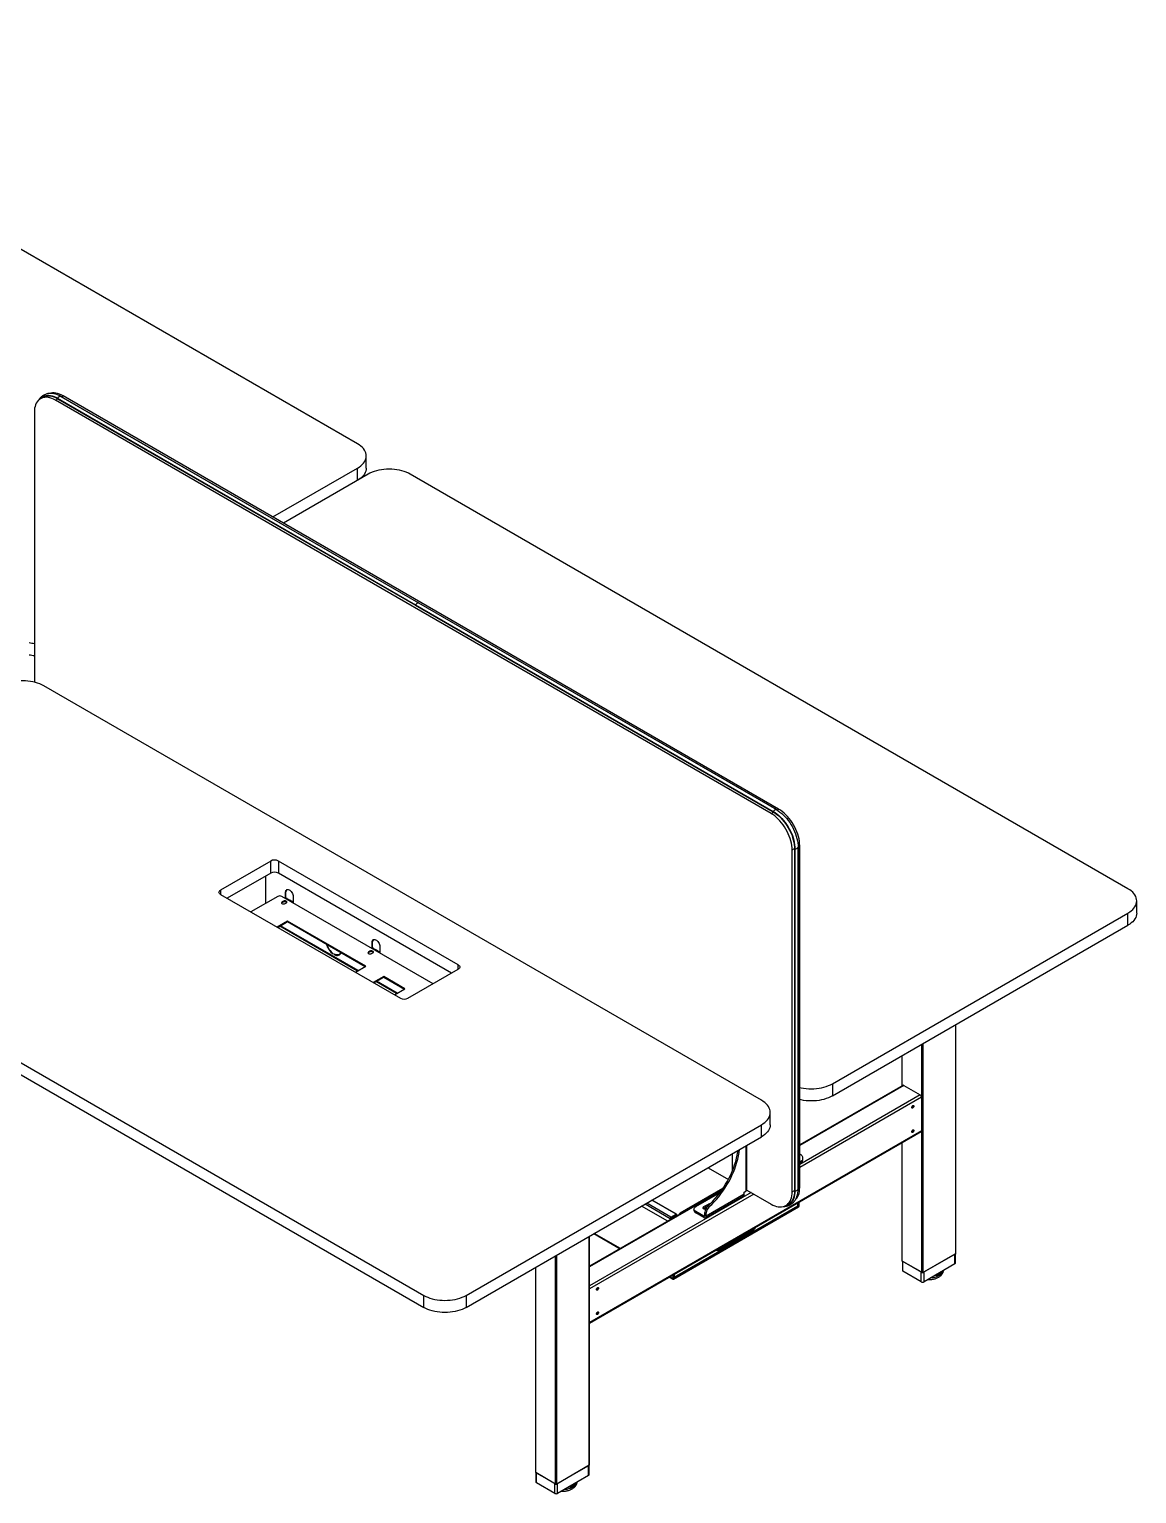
# Model space of a CAD drawing. Header units: millimetres. Extents: x -429 to 10261, y -321 to 5396.
# Drawn here: x 8406 to 10261, y 0 to 2452 of the extents above; entities that cross this region are included whole.
import ezdxf

# ---------------------------------------------------------------- set-up
doc = ezdxf.new("R2010")
doc.units = ezdxf.units.MM
doc.header["$LTSCALE"] = 100

msp = doc.modelspace()

# ---------------------------------------------------------------- linework, layer by layer
at = {"color": 7, "linetype": 'Continuous', "lineweight": -3}
for p, q in [((8955.91, 1758), (7753.83, 2451.95)), ((8429.93, 1836.27), (8424.98, 1833.42)), ((8449.98, 1830.94), (8453.95, 1833.23)), ((9648.52, 1139.04), (8449.98, 1830.94)), ((8453.51, 1833.8), (9052.78, 1487.85)), ((8453.51, 1833.8), (8453.51, 1833.55)), ((8453.51, 1833.55), (9052.78, 1487.6)), ((8453.55, 1833.46), (9052.83, 1487.51)), ((8453.68, 1834.24), (9052.95, 1488.29)), ((8459, 1837.32), (9058.27, 1491.36)), ((9058.34, 1491.34), (8459.06, 1837.29)), ((8460.02, 1836.74), (8462.7, 1838.29)), ((9661.25, 1146.38), (8462.7, 1838.29)), ((8414.62, 1810.52), (8414.62, 1358.84)), ((8814.2, 1635.37), (8955.91, 1717.18)), ((8955.91, 1696.77), (8955.91, 1717.18)), ((8970.56, 1717.18), (8970.56, 1737.59)), ((8973.59, 1706.98), (8831.88, 1625.17)), ((10246.38, 1013.03), (9044.3, 1706.98)), ((9052.78, 1487.85), (9652.06, 1141.89)), ((9052.78, 1487.85), (9052.78, 1487.6)), ((9052.78, 1487.6), (9652.06, 1141.65)), ((9052.83, 1487.51), (9652.1, 1141.56)), ((9052.95, 1488.29), (9652.22, 1142.34)), ((9058.27, 1491.36), (9657.55, 1145.41)), ((9657.61, 1145.39), (9058.34, 1491.34)), ((9632.61, 658.71), (8430.53, 1352.65)), ((9648.52, 1139.04), (9652.55, 1141.36)), ((9652.06, 1141.89), (9652.06, 1141.65)), ((9652.06, 1141.89), (9652.44, 1141.67)), ((9658.54, 1144.82), (9661.25, 1146.38)), ((9683.88, 1077.8), (9687.9, 1080.12)), ((9687.85, 1079.64), (9687.85, 507.24)), ((9688.12, 1079.43), (9687.91, 1079.55)), ((9687.91, 1079.55), (9687.91, 507.16)), ((9688.11, 1080.47), (9688.12, 1079.43)), ((9688.12, 1079.43), (9688.12, 507.04)), ((9688.59, 1079.35), (9688.59, 506.96)), ((9693.9, 1083.58), (9696.61, 1085.15)), ((9693.91, 1082.43), (9693.91, 510.03)), ((9693.92, 510.1), (9693.92, 1082.49)), ((9696.61, 512.75), (9696.61, 1085.15)), ((8810.6, 1059.36), (8726.45, 1010.78)), ((8810.6, 1038.95), (8810.6, 1059.36)), ((9124.56, 885.46), (8823.33, 1059.36)), ((8823.33, 1059.36), (8823.33, 1038.95)), ((9683.88, 505.4), (9683.88, 1077.8)), ((8810.6, 1038.95), (8737.77, 996.9)), ((8801.62, 1033.76), (8801.62, 988.12)), ((8801.9, 1033.93), (8801.9, 988.28)), ((9113.24, 871.58), (8823.33, 1038.95)), ((7864.85, 1026.09), (9066.93, 332.14)), ((7864.85, 1005.68), (9066.93, 311.73)), ((8726.45, 1010.78), (8726.45, 1003.44)), ((8836.06, 1007.51), (8835.49, 1007.18)), ((8835.49, 997.44), (8835.49, 1007.18)), ((8836.06, 997.43), (8836.06, 1007.51)), ((8726.45, 1003.44), (9027.68, 829.54)), ((8822.27, 1000.04), (8777.31, 974.08)), ((9082.54, 853.86), (8829.34, 1000.04)), ((8831.81, 992.08), (8829.69, 990.85)), ((8829.69, 990.04), (8831.81, 991.26)), ((8829.69, 990.04), (8829.69, 990.85)), ((8831.81, 991.26), (8831.81, 992.08)), ((8835.28, 997.34), (8834.64, 996.97)), ((8834.64, 987.99), (8836.76, 989.22)), ((8835.28, 997.34), (8837.05, 996.32)), ((8837.85, 996.4), (8836.08, 997.42)), ((8838.46, 995.51), (8837.05, 996.32)), ((8838.46, 995.51), (8840.58, 994.28)), ((8841.38, 994.36), (8839.26, 995.58)), ((8842, 993.46), (8840.58, 994.28)), ((8842, 993.46), (8844.12, 992.24)), ((8844.92, 992.32), (8842.8, 993.54)), ((8845.53, 991.42), (8844.12, 992.24)), ((8845.53, 991.42), (8847.3, 990.4)), ((8848.1, 990.48), (8846.33, 991.5)), ((8846.66, 990.04), (8847.3, 990.4)), ((8847.23, 989.71), (8847.3, 989.75)), ((8847.3, 989.75), (8847.3, 990.4)), ((8847.3, 989.75), (8847.87, 989.42)), ((8847.87, 989.42), (8848.22, 989.63)), ((8848.22, 989.22), (8847.87, 989.42)), ((8848.22, 999.83), (8848.22, 989.22)), ((10261.03, 972.2), (10261.03, 992.62)), ((8838.86, 958.62), (8821.47, 948.58)), ((8822.18, 948.18), (8838.86, 957.8)), ((8969.67, 883.1), (8838.86, 958.62)), ((8838.86, 957.8), (8838.86, 958.62)), ((8838.86, 957.8), (8968.96, 882.69)), ((9751.41, 686.47), (10246.38, 972.21)), ((10246.38, 951.79), (10246.38, 972.21)), ((8955.95, 875.18), (8825.84, 950.29)), ((8957.08, 875.83), (8826.97, 950.94)), ((9751.41, 666.05), (10246.38, 951.79)), ((8976.77, 908.39), (8974.65, 907.17)), ((8974.65, 906.35), (8976.77, 907.58)), ((8976.77, 907.58), (8976.77, 908.39)), ((8980.24, 913.66), (8979.6, 913.29)), ((8980.24, 913.66), (8982, 912.64)), ((8981.01, 923.83), (8980.45, 923.5)), ((8980.45, 913.76), (8980.45, 923.5)), ((8981.01, 913.75), (8981.01, 923.83)), ((8982.8, 912.72), (8981.04, 913.74)), ((8983.42, 911.82), (8982, 912.64)), ((8983.42, 911.82), (8985.54, 910.6)), ((8986.34, 910.68), (8984.22, 911.9)), ((8986.95, 909.78), (8985.54, 910.6)), ((8986.95, 909.78), (8989.07, 908.56)), ((8989.87, 908.64), (8987.75, 909.86)), ((8990.49, 907.74), (8989.07, 908.56)), ((8990.49, 907.74), (8992.26, 906.72)), ((8993.06, 906.8), (8991.29, 907.82)), ((8993.18, 916.15), (8993.18, 905.54)), ((8915.39, 903.51), (8915.39, 904.33)), ((8916.81, 903.51), (8916.81, 902.69)), ((8916.81, 902.69), (8917.37, 903.02)), ((8917.37, 903.24), (8917.37, 903.02)), ((8924.74, 902.82), (8925.74, 902.24)), ((8925.1, 903.01), (8925.67, 903.33)), ((8952.29, 873.07), (8969.67, 883.1)), ((8974.65, 906.35), (8974.65, 907.17)), ((8979.6, 904.31), (8981.72, 905.54)), ((8991.62, 906.35), (8992.26, 906.72)), ((8992.19, 906.03), (8992.26, 906.07)), ((8992.26, 906.07), (8992.26, 906.72)), ((8992.26, 906.07), (8992.82, 905.74)), ((8992.82, 905.74), (8993.18, 905.95)), ((8993.18, 905.54), (8992.82, 905.74)), ((9124.56, 878.12), (9124.56, 885.46)), ((8999.72, 865.75), (8982.34, 855.72)), ((8983.05, 855.31), (8999.72, 864.94)), ((9035.08, 845.34), (8999.72, 865.75)), ((8999.72, 864.94), (8999.72, 865.75)), ((8999.72, 864.94), (9034.37, 844.93)), ((9040.41, 829.54), (9124.56, 878.12)), ((9021.35, 837.42), (8986.71, 857.42)), ((9022.49, 838.07), (8987.84, 858.07)), ((9017.69, 835.31), (9035.08, 845.34)), ((9957.88, 401.87), (9957.88, 785.25)), ((9958.32, 402.48), (9958.32, 785.5)), ((9901.31, 370.44), (9901.31, 752.59)), ((9903.43, 370.44), (9903.43, 753.82)), ((9867.64, 733.15), (9867.64, 682.71)), ((9868.08, 682.96), (9868.08, 733.41)), ((9869.41, 683.73), (9696.61, 583.97)), ((9870.91, 683.58), (9696.61, 582.96)), ((9898.48, 667.66), (9696.61, 551.12)), ((9900.61, 663.98), (9696.61, 546.22)), ((9751.41, 686.47), (9751.41, 666.05)), ((9870.91, 683.58), (9898.48, 667.66)), ((9900.61, 663.98), (9900.61, 607.64)), ((9647.26, 617.88), (9647.26, 638.3)), ((9885.58, 649.18), (9885.54, 649.46)), ((9137.64, 332.14), (9632.61, 617.89)), ((9632.61, 597.47), (9632.61, 617.89)), ((9137.64, 311.73), (9632.61, 597.47)), ((9900.61, 607.64), (9344.55, 286.64)), ((9344.55, 285.62), (9899.98, 606.27)), ((9885.58, 608.36), (9885.54, 608.63)), ((9583.82, 540.68), (9583.82, 569.31)), ((9606.45, 582.37), (9606.45, 506.42)), ((9608.21, 508.87), (9608.21, 583.38)), ((9699.13, 567.44), (9697.01, 568.66)), ((9867.64, 587.6), (9867.64, 390.23)), ((9868.08, 389.62), (9868.08, 587.85)), ((9543.14, 545.82), (9577.04, 526.25)), ((9701.2, 557.85), (9696.61, 555.2)), ((9696.61, 553.17), (9699.96, 555.1)), ((9701.2, 562.86), (9701.2, 557.85)), ((9566.51, 508.87), (9344.55, 380.73)), ((9565.32, 507.17), (9344.55, 379.72)), ((9615.29, 504.17), (9344.55, 347.88)), ((9619.53, 501.72), (9344.55, 342.98)), ((9489.42, 467.84), (9448.74, 491.33)), ((9490.42, 467.94), (9449.33, 491.66)), ((9567.84, 510.83), (9496.35, 469.56)), ((9566.75, 509.22), (9497.2, 469.07)), ((9522.3, 480.7), (9563.29, 504.36)), ((9538.74, 462.03), (9602.38, 498.77)), ((9603.62, 501.52), (9539.98, 464.78)), ((9603.62, 504.79), (9606.45, 506.42)), ((9603.62, 501.52), (9603.62, 504.79)), ((9608.13, 508.31), (9648.52, 484.99)), ((9683.88, 505.4), (9687.85, 507.7)), ((9688.12, 507.04), (9687.91, 507.16)), ((9693.92, 511.2), (9696.61, 512.75)), ((9475.46, 456.31), (9431.77, 481.53)), ((9479.52, 460.49), (9437.43, 484.8)), ((9480.94, 462.94), (9440.26, 486.43)), ((9480.94, 462.94), (9489.42, 467.84)), ((9480.94, 462.13), (9489.42, 467.02)), ((9485.18, 360.06), (9694.48, 480.89)), ((9485.18, 359.24), (9694.48, 480.07)), ((9485.66, 361.49), (9693.01, 481.18)), ((9486.52, 362.79), (9693.14, 482.07)), ((9490.31, 464.88), (9488.01, 466.21)), ((9490.9, 465.22), (9488.59, 466.55)), ((9489.42, 467.02), (9489.42, 467.84)), ((9490.13, 466.62), (9489.42, 467.02)), ((9490.84, 467.02), (9490.13, 466.62)), ((9490.13, 466.62), (9490.13, 465.66)), ((9490.84, 467.02), (9490.84, 465.25)), ((9496.35, 469.56), (9497.2, 469.07)), ((9519.37, 476.62), (9519.37, 474.17)), ((9535.74, 464.78), (9522.3, 472.54)), ((9522.3, 470.09), (9522.3, 472.54)), ((9535.74, 462.33), (9522.3, 470.09)), ((9535.74, 464.78), (9537.86, 466.01)), ((9536.09, 480.7), (9543.52, 484.99)), ((9536.09, 478.25), (9543.52, 482.54)), ((9536.09, 478.25), (9536.09, 480.7)), ((9537.86, 471.01), (9539.98, 469.79)), ((9537.86, 466.01), (9537.86, 471.01)), ((9537.86, 466.01), (9539.98, 464.78)), ((9539.98, 464.78), (9539.98, 469.79)), ((9545.14, 480.63), (9543.02, 481.85)), ((9543.52, 482.54), (9543.52, 484.99)), ((9543.52, 482.54), (9544.07, 482.81)), ((9673.52, 482.51), (9678.47, 485.37)), ((9693.14, 482.07), (9693.14, 486.86)), ((9694.48, 480.89), (9693.19, 481.63)), ((9693.84, 482.63), (9693.84, 487.27)), ((9695.19, 482.11), (9693.84, 482.89)), ((9694.48, 480.07), (9694.48, 480.89)), ((9695.19, 482.11), (9695.19, 488.04)), ((9695.19, 482.11), (9695.9, 482.52)), ((9695.9, 482.52), (9695.9, 488.45)), ((9480.23, 460.9), (9479.52, 460.49)), ((9479.52, 458.65), (9479.52, 460.49)), ((9480.23, 459.06), (9480.23, 460.9)), ((9481.83, 459.98), (9480.23, 460.9)), ((9480.94, 462.94), (9480.94, 462.13)), ((9484.66, 461.61), (9482.35, 462.94)), ((9535.74, 464.78), (9535.74, 462.33)), ((9618.12, 441.7), (9607.86, 435.78)), ((9344.11, 47.55), (9344.11, 430.93)), ((9344.55, 48.16), (9344.55, 431.18)), ((9351.97, 435.46), (9395.67, 410.24)), ((9396.25, 410.58), (9352.56, 435.8)), ((9607.16, 435.37), (9572.51, 415.37)), ((9572.51, 414.55), (9607.16, 434.56)), ((9606.45, 434.96), (9607.16, 434.56)), ((9607.16, 434.56), (9607.16, 435.37)), ((9607.86, 434.96), (9618.12, 440.88)), ((9607.86, 435.78), (9607.86, 434.96)), ((9617.41, 441.29), (9618.12, 440.88)), ((9287.54, 16.12), (9287.54, 398.27)), ((9289.67, 16.12), (9289.67, 399.49)), ((9560.8, 408.66), (9561.55, 408.23)), ((9571.8, 414.96), (9561.55, 409.04)), ((9561.55, 408.23), (9571.8, 414.15)), ((9571.09, 414.55), (9571.8, 414.15)), ((9571.8, 414.15), (9571.8, 414.96)), ((9572.51, 415.37), (9572.51, 414.55)), ((9957.88, 401.87), (9903.43, 370.44)), ((9956.47, 401.05), (9904.85, 371.25)), ((9956.47, 384.72), (9956.47, 401.05)), ((9957.49, 386.15), (9957.49, 401.64)), ((9253.87, 378.83), (9253.87, 35.91)), ((9254.31, 35.3), (9254.31, 379.08)), ((9901.31, 370.44), (9868.08, 389.62)), ((9868.47, 389.4), (9868.47, 373.9)), ((9899.9, 371.25), (9869.49, 388.81)), ((9869.49, 372.48), (9869.49, 388.81)), ((9899.9, 354.92), (9869.49, 372.48)), ((9899.9, 354.92), (9899.9, 371.25)), ((9956.47, 384.72), (9904.85, 354.92)), ((9904.85, 354.92), (9904.85, 371.25)), ((9478.04, 362.69), (9484.18, 359.14)), ((9483.77, 360.06), (9478.63, 363.02)), ((9483.77, 365.99), (9483.77, 360.06)), ((9483.77, 360.06), (9484.47, 360.47)), ((9484.47, 366.4), (9484.47, 360.47)), ((9485.18, 360.06), (9484.47, 360.47)), ((9485.18, 360.06), (9485.18, 359.24)), ((9486.52, 367.58), (9486.52, 362.79)), ((9066.93, 311.73), (9066.93, 332.14)), ((9137.64, 332.14), (9137.64, 311.73)), ((9287.54, 16.12), (9254.31, 35.3)), ((9254.7, 35.08), (9254.7, 19.58)), ((9286.13, 16.93), (9255.72, 34.48)), ((9255.72, 18.15), (9255.72, 34.48)), ((9344.11, 47.55), (9289.67, 16.12)), ((9342.7, 46.73), (9291.08, 16.93)), ((9342.7, 30.4), (9291.08, 0.6)), ((9342.7, 30.4), (9342.7, 46.73)), ((9343.72, 31.83), (9343.72, 47.32)), ((9286.13, 0.6), (9255.72, 18.15)), ((9286.13, 0.6), (9286.13, 16.93)), ((9291.08, 0.6), (9291.08, 16.93))]:
    msp.add_line(p, q, dxfattribs=at)
at = {"color": 7, "linetype": 'Continuous', "lineweight": -3, "flags": 128}
for points in [[(8429.95, 1837.77), (8431.34, 1838.28), (8433.79, 1838.89), (8436.37, 1839.17), (8439.07, 1839.14), (8441.87, 1838.78), (8444.75, 1838.11), (8447.69, 1837.12), (8450.68, 1835.83), (8453.68, 1834.24)], [(8462.7, 1838.29), (8459.62, 1839.91), (8456.56, 1841.21), (8453.55, 1842.18), (8450.61, 1842.81), (8447.76, 1843.09), (8445.03, 1843.02), (8442.43, 1842.61), (8441.52, 1842.38)], [(8449.98, 1830.94), (8446.89, 1832.57), (8443.84, 1833.87), (8440.83, 1834.83), (8437.88, 1835.46), (8435.03, 1835.74), (8432.3, 1835.68), (8429.7, 1835.26), (8427.25, 1834.51), (8424.98, 1833.42), (8422.89, 1831.99), (8421.01, 1830.25), (8419.36, 1828.2), (8417.93, 1825.87), (8416.75, 1823.26), (8415.83, 1820.4), (8415.16, 1817.3), (8414.76, 1814.01), (8414.62, 1810.52)], [(8423.24, 1832.26), (8423.97, 1833.09), (8425.89, 1834.87), (8428.01, 1836.32), (8430.33, 1837.44), (8432.83, 1838.21), (8435.48, 1838.63), (8438.27, 1838.7), (8441.18, 1838.41), (8444.18, 1837.77), (8447.25, 1836.78), (8450.37, 1835.46), (8453.51, 1833.8)], [(8424.26, 1832.98), (8426.05, 1834.62), (8428.16, 1836.06), (8430.47, 1837.17), (8432.95, 1837.94), (8435.59, 1838.36), (8438.36, 1838.42), (8441.25, 1838.14), (8444.23, 1837.5), (8447.29, 1836.52), (8450.39, 1835.2), (8453.51, 1833.55)], [(8426.65, 1834.38), (8428.26, 1835.84), (8428.49, 1836.02)], [(8427.95, 1835.13), (8428.64, 1835.72), (8430.45, 1836.98)], [(8429.93, 1836.27), (8432.2, 1837.37), (8434.64, 1838.12)], [(8459.06, 1837.29), (8459.04, 1837.31), (8459, 1837.32)], [(8955.91, 1717.18), (8958.86, 1719.04), (8961.51, 1721.03), (8963.86, 1723.16), (8965.87, 1725.39), (8967.54, 1727.72), (8968.85, 1730.12), (8969.8, 1732.58), (8970.37, 1735.07), (8970.56, 1737.59), (8970.37, 1740.11), (8969.8, 1742.6), (8968.85, 1745.06), (8967.54, 1747.46), (8965.87, 1749.79), (8963.86, 1752.02), (8961.51, 1754.15), (8958.86, 1756.14), (8955.91, 1758)], [(8970.56, 1717.18), (8970.37, 1714.66), (8969.8, 1712.16), (8968.85, 1709.71), (8967.54, 1707.3), (8965.87, 1704.98), (8963.86, 1702.74), (8961.51, 1700.62), (8958.86, 1698.62), (8956.36, 1697.03)], [(9044.3, 1706.98), (9041.08, 1708.68), (9037.62, 1710.21), (9033.94, 1711.56), (9030.07, 1712.73), (9026.05, 1713.69), (9021.89, 1714.45), (9017.63, 1714.99), (9013.3, 1715.32), (9008.94, 1715.43), (9004.59, 1715.32), (9000.26, 1714.99), (8996, 1714.45), (8991.84, 1713.69), (8987.81, 1712.73), (8983.94, 1711.56), (8980.27, 1710.21), (8976.8, 1708.68), (8973.59, 1706.98)], [(9058.34, 1491.34), (9058.31, 1491.35), (9058.27, 1491.36)], [(8430.53, 1352.65), (8427.31, 1354.36), (8423.85, 1355.89), (8420.18, 1357.24), (8416.31, 1358.4), (8412.28, 1359.37), (8408.12, 1360.12), (8403.86, 1360.67), (8399.53, 1361), (8395.18, 1361.11), (8390.82, 1361), (8386.49, 1360.67), (8382.23, 1360.12), (8378.07, 1359.37), (8374.04, 1358.4), (8370.18, 1357.24), (8366.5, 1355.89), (8363.04, 1354.36), (8359.82, 1352.65)], [(9683.88, 1077.8), (9683.74, 1081.43), (9683.34, 1085.2), (9682.67, 1089.06), (9681.75, 1092.99), (9680.56, 1096.96), (9679.14, 1100.95), (9677.48, 1104.91), (9675.61, 1108.82), (9673.52, 1112.65), (9671.25, 1116.36), (9668.8, 1119.95), (9666.2, 1123.36), (9663.46, 1126.58), (9660.61, 1129.59), (9657.67, 1132.36), (9654.66, 1134.87), (9651.6, 1137.1), (9648.52, 1139.04)], [(9652.06, 1141.65), (9655.18, 1139.69), (9658.28, 1137.43), (9661.34, 1134.88), (9664.32, 1132.07), (9667.21, 1129.02), (9669.98, 1125.75), (9672.62, 1122.29), (9675.1, 1118.66), (9677.41, 1114.89), (9679.52, 1111.01), (9681.42, 1107.04), (9683.1, 1103.03), (9684.55, 1098.99), (9685.75, 1094.96), (9686.69, 1090.97), (9687.36, 1087.06), (9687.77, 1083.24), (9687.91, 1079.55)], [(9652.22, 1142.34), (9655.23, 1140.46), (9658.21, 1138.31), (9661.15, 1135.9), (9664.03, 1133.24), (9666.83, 1130.37), (9669.53, 1127.28), (9672.11, 1124.02), (9674.56, 1120.59), (9676.85, 1117.02), (9678.98, 1113.34), (9680.92, 1109.57), (9682.67, 1105.74), (9684.2, 1101.87), (9685.52, 1097.99), (9686.62, 1094.13), (9687.47, 1090.3), (9688.09, 1086.55), (9688.46, 1082.89), (9688.59, 1079.35)], [(9652.44, 1141.67), (9655.2, 1139.92), (9658.32, 1137.65), (9661.39, 1135.09), (9664.39, 1132.26), (9667.3, 1129.19), (9670.09, 1125.9), (9672.74, 1122.42), (9675.24, 1118.77), (9677.56, 1114.98), (9679.68, 1111.07), (9681.6, 1107.08), (9683.29, 1103.04), (9684.74, 1098.98), (9685.95, 1094.93), (9686.89, 1090.92), (9687.57, 1086.98), (9687.98, 1083.14), (9688.11, 1080.47)], [(9657.55, 1145.41), (9660.55, 1143.53), (9663.53, 1141.38), (9666.47, 1138.97), (9669.35, 1136.32), (9672.15, 1133.44), (9674.85, 1130.36), (9677.44, 1127.09), (9679.88, 1123.66), (9682.18, 1120.09), (9684.3, 1116.41), (9686.24, 1112.64), (9687.99, 1108.81), (9689.53, 1104.94), (9690.85, 1101.06), (9691.94, 1097.2), (9692.8, 1093.38), (9693.41, 1089.62), (9693.79, 1085.97), (9693.91, 1082.43)], [(9657.61, 1145.39), (9657.58, 1145.4), (9657.55, 1145.41)], [(9696.61, 1085.15), (9696.47, 1088.78), (9696.07, 1092.55), (9695.4, 1096.41), (9694.47, 1100.34), (9693.29, 1104.31), (9691.87, 1108.29), (9690.21, 1112.25), (9688.33, 1116.16), (9686.25, 1119.99), (9683.98, 1123.71), (9681.53, 1127.29), (9678.93, 1130.71), (9676.19, 1133.93), (9673.34, 1136.94), (9670.4, 1139.71), (9667.39, 1142.22), (9664.33, 1144.45), (9661.25, 1146.38)], [(9693.92, 1082.49), (9693.92, 1082.46), (9693.91, 1082.43)], [(8726.45, 1003.44), (8725.34, 1004.22), (8724.5, 1005.12), (8723.99, 1006.1), (8723.82, 1007.11), (8723.99, 1008.12), (8724.5, 1009.1), (8725.34, 1010), (8726.45, 1010.78)], [(8835.49, 1007.18), (8835.63, 1008.63), (8836.04, 1009.85), (8836.71, 1010.8), (8837.6, 1011.43), (8838.67, 1011.71), (8839.89, 1011.63), (8841.19, 1011.2), (8842.52, 1010.43), (8843.82, 1009.36), (8845.04, 1008.03), (8846.11, 1006.51), (8847, 1004.85), (8847.67, 1003.14), (8848.08, 1001.44), (8848.22, 999.83)], [(10246.38, 972.21), (10249.33, 974.06), (10251.98, 976.06), (10254.33, 978.19), (10256.34, 980.42), (10258.01, 982.75), (10259.32, 985.15), (10260.27, 987.61), (10260.84, 990.1), (10261.03, 992.62), (10260.84, 995.13), (10260.27, 997.63), (10259.32, 1000.09), (10258.01, 1002.49), (10256.34, 1004.82), (10254.33, 1007.05), (10251.98, 1009.17), (10249.33, 1011.17), (10246.38, 1013.03)], [(8829.69, 990.85), (8829, 990.28), (8828.68, 989.6), (8828.79, 988.9), (8829.3, 988.26), (8830.16, 987.77), (8831.26, 987.47), (8832.47, 987.41), (8833.65, 987.59), (8834.64, 987.99)], [(8828.74, 989.01), (8829, 989.46), (8829.69, 990.04)], [(8836.76, 989.22), (8837.46, 989.79), (8837.78, 990.47), (8837.67, 991.17), (8837.16, 991.81), (8836.3, 992.3), (8835.19, 992.6), (8833.98, 992.66), (8832.81, 992.48), (8831.81, 992.08)], [(8831.81, 991.26), (8832.81, 991.66), (8833.98, 991.84), (8835.19, 991.78), (8836.3, 991.49), (8837.16, 990.99), (8837.67, 990.35), (8837.72, 990.24)], [(8836.62, 991.18), (8835.58, 991.63), (8834.86, 991.82)], [(8837.71, 990.21), (8837.41, 990.58), (8836.62, 991.18)], [(8837.49, 989.84), (8837.41, 989.92), (8836.62, 990.53)], [(10261.03, 972.2), (10260.84, 969.69), (10260.27, 967.19), (10259.32, 964.73), (10258.01, 962.33), (10256.34, 960.01), (10254.33, 957.77), (10251.98, 955.65), (10249.33, 953.65), (10246.38, 951.79)], [(8981.72, 905.54), (8982.42, 906.11), (8982.73, 906.79), (8982.63, 907.49), (8982.11, 908.12), (8981.25, 908.62), (8980.15, 908.92), (8978.94, 908.98), (8977.77, 908.8), (8976.77, 908.39)], [(8976.77, 907.58), (8977.77, 907.98), (8978.94, 908.16), (8980.15, 908.1), (8981.25, 907.8), (8982.11, 907.31), (8982.63, 906.67), (8982.67, 906.56)], [(8981.58, 907.5), (8980.54, 907.95), (8979.82, 908.14)], [(8980.45, 923.5), (8980.59, 924.95), (8981, 926.17), (8981.66, 927.12), (8982.55, 927.75), (8983.63, 928.03), (8984.85, 927.95), (8986.15, 927.52), (8987.48, 926.75), (8988.78, 925.68), (8989.99, 924.35), (8991.07, 922.83), (8991.96, 921.17), (8992.63, 919.46), (8993.04, 917.76), (8993.18, 916.15)], [(8982.66, 906.53), (8982.37, 906.9), (8981.58, 907.5)], [(8912.53, 906.55), (8914.01, 905.25), (8915.39, 904.21)], [(8927.94, 906.37), (8927.31, 905.16), (8926.31, 903.93), (8925.1, 903.01), (8923.7, 902.42), (8922.13, 902.17), (8920.44, 902.27), (8918.65, 902.72), (8916.81, 903.51)], [(8916.81, 902.69), (8918.76, 901.85), (8920.65, 901.37), (8922.45, 901.26), (8924.11, 901.52), (8925.6, 902.14), (8926.89, 903.12), (8927.94, 904.43), (8928.7, 905.94)], [(8974.65, 907.17), (8973.95, 906.6), (8973.64, 905.92), (8973.74, 905.22), (8974.26, 904.58), (8975.12, 904.09), (8976.22, 903.79), (8977.43, 903.73), (8978.6, 903.91), (8979.6, 904.31)], [(8973.7, 905.33), (8973.95, 905.78), (8974.65, 906.35)], [(8982.45, 906.15), (8982.37, 906.24), (8981.58, 906.84)], [(9124.56, 885.46), (9125.68, 884.68), (9126.51, 883.78), (9127.02, 882.8), (9127.19, 881.79), (9127.02, 880.78), (9126.51, 879.8), (9125.68, 878.9), (9124.56, 878.12)], [(9696.61, 680.28), (9698.95, 679.75), (9703.11, 678.99), (9707.37, 678.45), (9711.69, 678.12), (9716.05, 678.01), (9720.41, 678.12), (9724.73, 678.45), (9728.99, 678.99), (9733.15, 679.75), (9737.18, 680.72), (9741.05, 681.88), (9744.73, 683.23), (9748.19, 684.76), (9751.41, 686.47)], [(9751.41, 666.05), (9748.19, 664.35), (9744.73, 662.82), (9741.05, 661.46), (9737.18, 660.3), (9733.15, 659.34), (9728.99, 658.58), (9724.73, 658.04), (9720.41, 657.71), (9716.05, 657.6), (9711.69, 657.71), (9707.37, 658.04), (9703.11, 658.58), (9698.95, 659.34), (9696.61, 659.87)], [(9632.61, 617.89), (9635.56, 619.74), (9638.21, 621.74), (9640.56, 623.86), (9642.57, 626.1), (9644.24, 628.42), (9645.55, 630.83), (9646.5, 633.28), (9647.07, 635.78), (9647.26, 638.3), (9647.07, 640.81), (9646.5, 643.31), (9645.55, 645.77), (9644.24, 648.17), (9642.57, 650.5), (9640.56, 652.73), (9638.21, 654.85), (9635.56, 656.85), (9632.61, 658.71)], [(9884.34, 646.84), (9884.48, 647.7), (9884.86, 648.58), (9885.43, 649.35), (9886.11, 649.9), (9886.79, 650.13), (9887.36, 650.02), (9887.74, 649.58), (9887.88, 648.88), (9887.74, 648.02), (9887.36, 647.14), (9886.79, 646.36), (9886.11, 645.82), (9885.43, 645.58), (9884.86, 645.69), (9884.48, 646.13), (9884.34, 646.84)], [(9647.26, 617.88), (9647.07, 615.37), (9646.5, 612.87), (9645.55, 610.41), (9644.24, 608.01), (9642.57, 605.68), (9640.56, 603.45), (9638.21, 601.33), (9635.56, 599.33), (9632.61, 597.47)], [(9884.34, 606.01), (9884.48, 606.87), (9884.86, 607.75), (9885.43, 608.53), (9886.11, 609.07), (9886.79, 609.31), (9887.36, 609.2), (9887.74, 608.75), (9887.88, 608.05), (9887.74, 607.19), (9887.36, 606.31), (9886.79, 605.54), (9886.11, 604.99), (9885.43, 604.75), (9884.86, 604.87), (9884.48, 605.31), (9884.34, 606.01)], [(9543.02, 481.85), (9547.1, 485.68), (9551.09, 489.75), (9554.98, 494.03), (9558.76, 498.51), (9562.41, 503.18), (9565.92, 508.02), (9569.28, 513.01), (9572.47, 518.14), (9575.49, 523.37), (9578.32, 528.71), (9580.94, 534.12), (9583.36, 539.58), (9585.56, 545.08), (9587.54, 550.6), (9589.29, 556.11), (9590.79, 561.6), (9592.05, 567.04), (9593.06, 572.42), (9593.44, 574.86)], [(9545.14, 480.63), (9549.22, 484.46), (9553.21, 488.52), (9557.1, 492.8), (9560.88, 497.29), (9564.53, 501.96), (9568.05, 506.8), (9571.4, 511.79), (9574.6, 516.91), (9577.61, 522.15), (9580.44, 527.48), (9583.06, 532.89), (9585.48, 538.36), (9587.69, 543.86), (9589.66, 549.37), (9591.41, 554.88), (9592.91, 560.37), (9594.17, 565.82), (9595.18, 571.19), (9595.92, 576.29)], [(9697.01, 568.66), (9696.88, 568.73), (9696.61, 568.86)], [(9696.61, 567.85), (9697.12, 567.9), (9698.11, 567.82), (9699, 567.5), (9699.77, 566.96), (9700.38, 566.2), (9700.83, 565.25), (9701.11, 564.12), (9701.2, 562.86)], [(9648.52, 484.99), (9651.6, 483.36), (9654.66, 482.06), (9657.67, 481.1), (9660.61, 480.47), (9663.46, 480.19), (9666.2, 480.25), (9668.8, 480.66), (9671.25, 481.42), (9673.52, 482.51), (9675.61, 483.94), (9677.48, 485.68), (9679.14, 487.72), (9680.56, 490.06), (9681.75, 492.67), (9682.67, 495.53), (9683.34, 498.62), (9683.74, 501.92), (9683.88, 505.4)], [(9688.12, 507.04), (9687.98, 503.49), (9687.57, 500.12), (9686.89, 496.97), (9685.95, 494.05), (9684.74, 491.39), (9683.29, 489), (9681.6, 486.92), (9679.68, 485.14), (9677.56, 483.69), (9675.24, 482.57), (9672.74, 481.8), (9671.65, 481.58)], [(9687.91, 507.16), (9687.77, 503.63), (9687.36, 500.28), (9686.69, 497.15), (9685.75, 494.25), (9684.55, 491.6), (9683.1, 489.23), (9681.42, 487.16), (9679.52, 485.39), (9677.41, 483.95), (9675.1, 482.84), (9672.78, 482.11)], [(9687.92, 507.33), (9687.78, 503.81), (9687.37, 500.48), (9686.7, 497.36), (9685.76, 494.47), (9684.57, 491.83), (9683.13, 489.47), (9681.46, 487.4), (9679.56, 485.64), (9677.46, 484.21), (9675.16, 483.1), (9673.66, 482.59)], [(9688.59, 506.96), (9688.46, 503.56), (9688.09, 500.33), (9687.47, 497.29), (9686.62, 494.46), (9685.52, 491.86), (9684.2, 489.5), (9682.67, 487.41), (9680.95, 485.62)], [(9689.76, 492.55), (9690.21, 493.02), (9691.87, 495.07), (9693.29, 497.41), (9694.47, 500.02), (9695.4, 502.88), (9696.07, 505.97), (9696.47, 509.27), (9696.61, 512.75)], [(9693.92, 510.1), (9693.92, 510.07), (9693.91, 510.03)], [(9497.2, 469.07), (9496.51, 468.59), (9496.08, 468.21)], [(9522.3, 472.54), (9521.06, 473.41), (9520.14, 474.41), (9519.57, 475.49), (9519.37, 476.62), (9519.57, 477.74), (9520.14, 478.83), (9521.06, 479.83), (9522.3, 480.7)], [(9538.97, 476.03), (9537.79, 476.19), (9536.6, 476.57), (9535.65, 477.12), (9535, 477.8), (9534.71, 478.57), (9534.81, 479.34), (9535.28, 480.08), (9536.09, 480.7)], [(9535.2, 477.54), (9535.28, 477.63), (9536.09, 478.25)], [(9677.53, 484.25), (9677.26, 484.14), (9675.19, 483.47)], [(9679.34, 485.47), (9677.35, 484.54), (9676.49, 484.23)], [(9682.43, 488.53), (9680.56, 486.79), (9678.47, 485.37), (9678.47, 485.37)], [(9937.35, 373.69), (9937.08, 372.58), (9936.37, 370.92), (9935.32, 369.32), (9933.95, 367.81), (9932.27, 366.41), (9930.3, 365.13), (9928.09, 363.99), (9925.65, 363.02), (9923.04, 362.23), (9920.27, 361.62), (9917.4, 361.22), (9915.48, 361.06)], [(9936.16, 373), (9935.32, 371.77), (9933.95, 370.26), (9932.27, 368.85), (9930.3, 367.58), (9928.09, 366.44), (9925.65, 365.47), (9923.04, 364.68), (9920.91, 364.2)], [(9356.13, 341.91), (9356.27, 342.77), (9356.65, 343.65), (9357.22, 344.42), (9357.9, 344.97), (9358.58, 345.21), (9359.15, 345.09), (9359.53, 344.65), (9359.67, 343.95), (9359.53, 343.09), (9359.15, 342.21), (9358.58, 341.43), (9357.9, 340.89), (9357.22, 340.65), (9356.65, 340.76), (9356.27, 341.21), (9356.13, 341.91)], [(9066.93, 332.14), (9070.14, 330.44), (9073.6, 328.91), (9077.28, 327.56), (9081.15, 326.39), (9085.18, 325.43), (9089.34, 324.67), (9093.6, 324.13), (9097.92, 323.8), (9102.28, 323.69), (9106.64, 323.8), (9110.96, 324.13), (9115.22, 324.67), (9119.38, 325.43), (9123.41, 326.39), (9127.28, 327.56), (9130.96, 328.91), (9134.42, 330.44), (9137.64, 332.14)], [(9137.64, 311.73), (9134.42, 310.03), (9130.96, 308.5), (9127.28, 307.14), (9123.41, 305.98), (9119.38, 305.02), (9115.22, 304.26), (9110.96, 303.71), (9106.64, 303.39), (9102.28, 303.28), (9097.92, 303.39), (9093.6, 303.71), (9089.34, 304.26), (9085.18, 305.02), (9081.15, 305.98), (9077.28, 307.14), (9073.6, 308.5), (9070.14, 310.03), (9066.93, 311.73)], [(9356.13, 301.08), (9356.27, 301.94), (9356.65, 302.82), (9357.22, 303.6), (9357.9, 304.14), (9358.58, 304.38), (9359.15, 304.27), (9359.53, 303.83), (9359.67, 303.12), (9359.53, 302.26), (9359.15, 301.38), (9358.58, 300.61), (9357.9, 300.06), (9357.22, 299.83), (9356.65, 299.94), (9356.27, 300.38), (9356.13, 301.08)], [(9323.58, 19.37), (9323.31, 18.26), (9322.6, 16.6), (9321.55, 15), (9320.18, 13.49), (9318.5, 12.08), (9316.54, 10.81), (9314.32, 9.67), (9311.89, 8.7), (9309.27, 7.91), (9306.5, 7.3), (9303.63, 6.89), (9301.71, 6.74)], [(9322.39, 18.68), (9321.55, 17.45), (9320.18, 15.94), (9318.5, 14.53), (9316.54, 13.26), (9314.32, 12.12), (9311.89, 11.15), (9309.27, 10.36), (9307.14, 9.87)]]:
    msp.add_lwpolyline(points, dxfattribs=at)
at = {"color": 7, "linetype": 'Continuous', "lineweight": -3}
for centre, radius, start, end in [((8439.84, 1805.19), 37.41, 59.19192, 77.9383), ((8436.91, 1821.32), 17.86, 112.92482, 145.84037), ((8437.62, 1819.9), 18.47, 83.85377, 132.59793), ((8454.27, 1833.76), 0.763, 141.30471, 177.43), ((8453.61, 1833.54), 0.1, 174.19564, 234.49218), ((8459.19, 1830.84), 6.48, 91.67597, 148.31865), ((9053.55, 1487.81), 0.763, 141.30471, 177.43), ((9052.88, 1487.59), 0.1, 174.19564, 234.49218), ((9058.46, 1484.89), 6.48, 91.67597, 148.31865), ((8424.66, 1501.66), 78.62, 256.36927, 262.66136), ((8424.66, 1481.25), 78.62, 256.36927, 262.66136), ((9652.82, 1141.86), 0.763, 141.30471, 177.43), ((9652.16, 1141.64), 0.1, 174.19564, 234.49218), ((9657.74, 1138.93), 6.48, 91.67597, 148.31865), ((9687.95, 1079.64), 0.1, 185.51136, 245.80878), ((9688.47, 1080.11), 0.763, 242.57351, 278.69449), ((9688.4, 1085.83), 6.48, 271.68015, 328.31448), ((8816.96, 1047.08), 13.83, 62.60967, 117.39033), ((8816.96, 1026.66), 13.83, 62.60967, 117.39033), ((8840.64, 1007.95), 4.61, 130.56272, 185.49368), ((8825.8, 993.21), 7.69, 62.60967, 117.39033), ((8833.21, 983.83), 7.52, 62.97952, 101.60985), ((8835.75, 996.69), 0.805, 65.69288, 125.61758), ((8837.49, 995.78), 0.699, 350.78596, 129.20329), ((8838.93, 994.85), 0.805, 65.69288, 125.61758), ((8841.02, 993.74), 0.699, 350.78596, 129.20329), ((8842.46, 992.81), 0.805, 65.69288, 125.61758), ((8844.56, 991.7), 0.699, 350.78596, 129.20329), ((8846, 990.77), 0.805, 65.69288, 125.61758), ((8847.75, 989.84), 0.724, 49.73343, 128.49886), ((8847.52, 989.48), 0.349, 350.78596, 129.20329), ((8932.63, 928.24), 30.14, 194.90276, 235.12809), ((8931.77, 927.74), 28.57, 195.60819, 235.01787), ((8978.16, 900.15), 7.52, 62.97952, 101.60985), ((8980.7, 913.01), 0.805, 65.69288, 125.61758), ((8985.6, 924.27), 4.61, 130.56272, 185.49368), ((8982.44, 912.1), 0.699, 350.78596, 129.20329), ((8983.89, 911.17), 0.805, 65.69288, 125.61758), ((8985.98, 910.06), 0.699, 350.78596, 129.20329), ((8987.42, 909.13), 0.805, 65.69288, 125.61758), ((8989.52, 908.02), 0.699, 350.78596, 129.20329), ((8990.96, 907.09), 0.805, 65.69288, 125.61758), ((8922.31, 910.8), 9.21, 237.62188, 292.83499), ((8922.27, 909.05), 6.65, 300.69767, 334.49512), ((8992.71, 906.15), 0.724, 49.73343, 128.49886), ((8992.48, 905.8), 0.349, 350.78596, 129.20329), ((9034.05, 841.82), 13.83, 242.60967, 297.39033), ((9870.03, 682.35), 1.51, 54.38242, 114.30712), ((9896, 663.77), 4.61, 2.60548, 57.39452), ((9883.41, 649.42), 3.33, 287.90667, 12.09871), ((9883.81, 649.2), 1.77, 290.71777, 359.37712), ((9883.41, 608.59), 3.33, 287.90667, 12.09871), ((9883.81, 608.38), 1.77, 290.71777, 359.37712), ((9899.18, 607.46), 1.44, 304.05635, 7.25583), ((9698.26, 557.53), 2.96, 305.01333, 6.29885), ((9600.68, 501.19), 2.96, 305.01333, 6.29885), ((9605.2, 509.17), 3.02, 294.37466, 354.3052), ((9687.95, 507.25), 0.1, 185.51136, 245.80878), ((9688.47, 507.71), 0.763, 242.57351, 278.69449), ((9688.4, 513.44), 6.48, 271.68015, 328.31448), ((9656.76, 509.48), 37.16, 341.31519, 0.84584), ((9489.98, 467.16), 0.873, 350.78596, 129.20329), ((9489.7, 466.69), 0.437, 350.78596, 129.20329), ((9500.17, 463.44), 7.21, 121.95194, 151.06898), ((9524.38, 474.67), 5.03, 185.6948, 245.62534), ((9536.57, 465.8), 1.31, 230.79671, 9.21404), ((9553.51, 470.21), 15.67, 132.03259, 177.06723), ((9540.37, 478.46), 1.96, 122.50021, 237.30215), ((9541.64, 476.11), 3.57, 100.22472, 151.72879), ((9555.63, 468.98), 15.67, 132.03259, 177.06723), ((9542.96, 474.32), 6.89, 95.24874, 112.75758), ((9546.78, 478.79), 7, 86.60656, 117.80957), ((9669.02, 498.84), 17.8, 274.14028, 312.05502), ((9692.83, 482.66), 3.07, 302.60548, 357.39452), ((9693.66, 482.18), 1.54, 302.60548, 357.39452), ((9482.59, 460.35), 3.07, 122.60548, 177.39452), ((9481.77, 460.83), 1.54, 122.60548, 177.39452), ((9537.39, 464.36), 2.62, 230.79671, 9.21404), ((9610.12, 453.48), 14.92, 302.40321, 332.38733), ((9611.34, 452.59), 12.82, 301.87277, 329.00086), ((9558.66, 412.11), 4.84, 241.04981, 306.64644), ((9557.64, 412.87), 5.11, 255.95188, 298.87397), ((9558.87, 412.85), 4.65, 250.68105, 305.1694), ((9957.57, 402.56), 0.754, 294.37466, 354.3052), ((9868.39, 390.31), 0.754, 185.6948, 245.62534), ((9870.22, 374.08), 1.76, 185.6948, 245.62534), ((9902.37, 372.48), 2.31, 242.60967, 297.39033), ((9955.74, 386.32), 1.76, 294.37466, 354.3052), ((9355.2, 344.49), 3.33, 287.90667, 12.09871), ((9355.69, 344.21), 1.67, 288.69061, 11.31476), ((9484.63, 359.92), 0.873, 170.78596, 309.20329), ((9484.9, 360.4), 0.437, 170.78596, 309.20329), ((9902.37, 359.7), 5.38, 242.60967, 297.39033), ((9355.2, 303.66), 3.33, 287.90667, 12.09871), ((9355.69, 303.38), 1.67, 288.69062, 11.31476), ((9254.62, 35.99), 0.754, 185.6948, 245.62534), ((9341.97, 32), 1.76, 294.37466, 354.3052), ((9343.8, 48.23), 0.754, 294.37466, 354.3052), ((9256.45, 19.76), 1.76, 185.6948, 245.62534), ((9288.6, 5.38), 5.38, 242.60967, 297.39033), ((9288.6, 18.16), 2.31, 242.60967, 297.39033)]:
    msp.add_arc(centre, radius, start, end, dxfattribs=at)
for points, knots in [([(8447.72, 1841.72), (8447.08, 1841.85), (8445.42, 1842.18), (8442.79, 1842.37), (8439.85, 1842.31), (8437.03, 1841.91), (8434.35, 1841.21), (8431.82, 1840.22), (8429.47, 1838.94), (8427.29, 1837.41), (8425.31, 1835.63), (8423.53, 1833.6), (8422.28, 1831.9), (8421.7, 1830.84), (8421.56, 1830.58)], [0, 0, 0, 0, 0.0610441, 0.1581022, 0.2534231, 0.3468173, 0.4383467, 0.5283091, 0.6171754, 0.7055162, 0.7937867, 0.8825386, 0.9723072, 1, 1, 1, 1]), ([(9669.67, 480.98), (9670.24, 480.99), (9671.78, 481), (9674.2, 481.37), (9676.88, 482.06), (9679.4, 483.06), (9681.76, 484.33), (9683.93, 485.87), (9685.92, 487.65), (9687.7, 489.67), (9689.29, 491.92), (9690.65, 494.41), (9691.53, 496.31), (9691.89, 497.43), (9691.94, 497.59)], [0, 0, 0, 0, 0.0572447, 0.1530317, 0.2469062, 0.3391736, 0.4303169, 0.5209211, 0.6114532, 0.7024791, 0.7945476, 0.8880853, 0.9833436, 1, 1, 1, 1]), ([(9693.14, 482.07), (9693.17, 481.89), (9693.24, 481.53), (9693.14, 481.24), (9693.02, 481.21), (9692.99, 481.21)], [0, 0, 0, 0, 0.4452865, 0.8906282, 1, 1, 1, 1]), ([(9693.82, 482.63), (9693.81, 482.56), (9693.8, 482.38), (9693.51, 482.19), (9693.23, 482.1), (9693.14, 482.07)], [0, 0, 0, 0, 0.3355556, 0.7802106, 1, 1, 1, 1]), ([(9911.04, 358.5), (9911.05, 358.5), (9911.98, 358.42), (9913.86, 358.44), (9916.63, 358.59), (9919.37, 358.96), (9922.04, 359.53), (9924.61, 360.31), (9927.05, 361.29), (9929.34, 362.49), (9931.42, 363.89), (9933.2, 365.43), (9934.65, 367.07), (9935.78, 368.75), (9936.65, 370.56), (9937.2, 372.22), (9937.31, 373.3), (9937.35, 373.69)], [0, 0, 0, 0, 0.0009058, 0.0762422, 0.1516367, 0.2272185, 0.3031591, 0.3796351, 0.4567904, 0.5346761, 0.6131339, 0.6913643, 0.7602971, 0.8269326, 0.8915151, 0.9610374, 1, 1, 1, 1]), ([(9486.52, 362.79), (9486.31, 362.63), (9485.87, 362.3), (9485.12, 362.02), (9484.66, 361.95), (9484.47, 361.93)], [0, 0, 0, 0, 0.3740286, 0.7481036, 1, 1, 1, 1]), ([(9484.47, 361.33), (9484.6, 361.31), (9484.97, 361.23), (9485.54, 361.38), (9486.09, 361.77), (9486.4, 362.29), (9486.49, 362.67), (9486.52, 362.79)], [0, 0, 0, 0, 0.125517, 0.3757774, 0.626038, 0.8762983, 1, 1, 1, 1]), ([(9297.27, 4.18), (9297.29, 4.18), (9298.21, 4.09), (9300.09, 4.12), (9302.87, 4.26), (9305.6, 4.64), (9308.27, 5.21), (9310.84, 5.99), (9313.28, 6.97), (9315.57, 8.17), (9317.65, 9.57), (9319.43, 11.11), (9320.88, 12.74), (9322.01, 14.42), (9322.88, 16.24), (9323.43, 17.9), (9323.54, 18.98), (9323.59, 19.37)], [0, 0, 0, 0, 0.0009058, 0.0762422, 0.1516367, 0.2272185, 0.3031591, 0.3796351, 0.4567904, 0.5346761, 0.6131339, 0.6913643, 0.7602971, 0.8269326, 0.8915151, 0.9610374, 1, 1, 1, 1])]:
    msp.add_open_spline(points, degree=3, knots=knots, dxfattribs=at)

doc.saveas('drawing.dxf')
